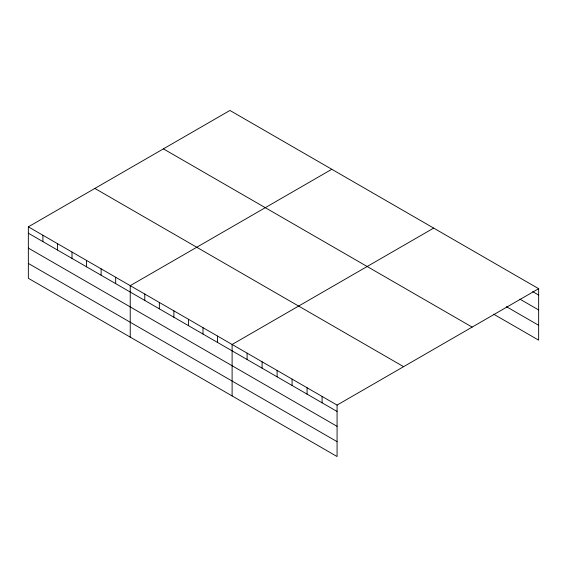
<?xml version="1.0" encoding="UTF-8"?>
<svg xmlns="http://www.w3.org/2000/svg" width="567" height="567" viewBox="0 0 567 567"><rect width="100%" height="100%" fill="white"/><g stroke="black" fill="none" stroke-linecap="round" stroke-linejoin="round"><path stroke-width="0.85" d="M337.074 426.334L337.074 405.079L28.35 226.835L28.35 278.298L337.074 456.541L337.074 426.334L28.35 248.091M493.666 314.189L538.65 340.165L538.65 288.702L229.926 110.459L28.35 226.835M331.801 169.278L130.233 285.655L130.233 337.117M433.684 228.097L232.109 344.474L232.109 395.936M337.074 405.079L538.65 288.702M532.654 291.615L538.65 295.081M519.904 299.135L538.65 309.958M506.409 306.676L538.65 325.288M163.402 148.866L472.134 327.102M94.866 188.428L403.598 366.672M28.35 233.214L337.074 411.458M28.35 263.421L337.074 441.665M322.084 396.418L322.084 402.797M307.087 387.764L307.087 394.143M292.09 379.103L292.09 385.482M277.1 370.449L277.1 376.828M262.103 361.789L262.103 368.167M247.106 353.135L247.106 359.513M217.558 336.075L217.558 342.447M203 327.669L203 334.048M188.45 319.264L188.45 325.642M173.892 310.865L173.892 317.244M159.341 302.459L159.341 308.838M144.783 294.06L144.783 300.439M115.675 277.256L115.675 283.628M101.124 268.85L101.124 275.229M86.567 260.444L86.567 266.823M72.016 252.046L72.016 258.424M57.458 243.64L57.458 250.019M42.908 235.241L42.908 241.613"/></g></svg>
